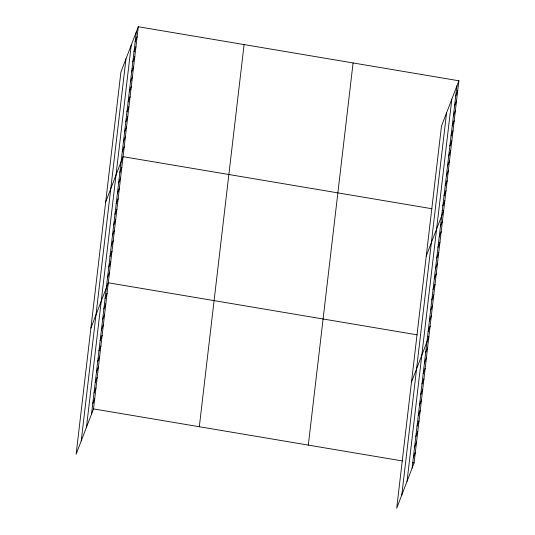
<?xml version="1.0" encoding="UTF-8"?>
<svg xmlns="http://www.w3.org/2000/svg" width="535" height="535" viewBox="0 0 535 535"><rect width="100%" height="100%" fill="white"/><g stroke="black" fill="none" stroke-linecap="round" stroke-linejoin="round"><path stroke-width="0.8" d="M81.213 440.967L125.992 58.81M86.456 427.305L131.236 45.154M91.545 414.043L136.325 31.893M138.297 26.75L120.903 72.071L76.124 454.222L93.518 408.901L138.297 26.75L458.876 80.778L414.097 462.929L396.702 508.25L441.482 126.099L458.876 80.778M199.314 426.729L244.087 44.579M308.307 445.1L353.087 62.949M401.792 494.989L446.571 112.838M407.035 481.333L451.814 99.176M412.124 468.071L456.903 85.921M135.154 41.89L137.127 36.748M133.977 51.882L135.957 46.739M132.807 61.879L134.787 56.737M131.637 71.871L133.61 66.728M130.466 81.868L132.439 76.726M129.296 91.859L131.269 86.717M128.126 101.857L130.099 96.715M126.956 111.848L128.928 106.706M125.785 121.846L127.758 116.704M124.615 131.837L126.588 126.695M123.438 141.835L125.417 136.692M122.268 151.833L124.247 146.69M105.676 202.003L123.07 156.681L431.899 208.73M119.867 172.337L121.84 167.194M118.636 182.843L120.609 177.7M117.406 193.349L119.379 188.206M116.175 203.862L118.148 198.719M114.945 214.368L116.918 209.225M113.708 224.881L115.687 219.738M112.477 235.387L114.45 230.244M111.247 245.899L113.219 240.757M110.016 256.405L111.989 251.263M108.786 266.918L110.758 261.775M107.555 277.424L109.528 272.282M90.896 328.115L108.297 282.794L417.119 334.836M105.087 298.443L107.067 293.3M103.857 308.956L105.836 303.813M102.626 319.462L104.599 314.319M101.396 329.975L103.369 324.832M100.165 340.481L102.138 335.338M98.935 350.993L100.908 345.844M97.704 361.499L99.677 356.357M96.474 372.006L98.447 366.863M95.237 382.518L97.216 377.376M94.006 393.024L95.986 387.882M92.776 403.537L94.748 398.394M455.733 95.912L457.706 90.769M454.563 105.91L456.536 100.767M453.392 115.901L455.365 110.758M452.215 125.899L454.195 120.756M451.045 135.897L453.025 130.754M449.875 145.888L451.848 140.745M448.704 155.886L450.677 150.743M447.534 165.877L449.507 160.734M446.364 175.875L448.337 170.732M445.194 185.866L447.166 180.723M444.023 195.863L445.996 190.721M442.853 205.855L444.826 200.712M426.255 256.031L443.655 210.71L442.084 210.442M440.445 226.358L442.425 221.216M439.215 236.871L441.188 231.729M437.984 247.377L439.957 242.235M436.754 257.89L438.727 252.747M435.523 268.396L437.496 263.253M434.293 278.909L436.266 273.766M433.062 289.415L435.035 284.272M431.825 299.928L433.805 294.785M430.595 310.434L432.568 305.291M429.364 320.947L431.337 315.804M428.134 331.453L430.107 326.31M411.482 382.137L428.876 336.816L427.311 336.555M425.673 352.471L427.646 347.329M424.442 362.977L426.415 357.835M423.205 373.49L425.185 368.347M421.975 383.996L423.954 378.854M420.744 394.509L422.717 389.366M419.514 405.015L421.486 399.872M418.283 415.528L420.256 410.385M417.053 426.034L419.025 420.891M415.822 436.547L417.795 431.404M414.592 447.053L416.564 441.91M413.354 457.565L415.334 452.423M93.518 408.901L402.347 460.949M412.532 462.668L414.097 462.929"/></g></svg>
